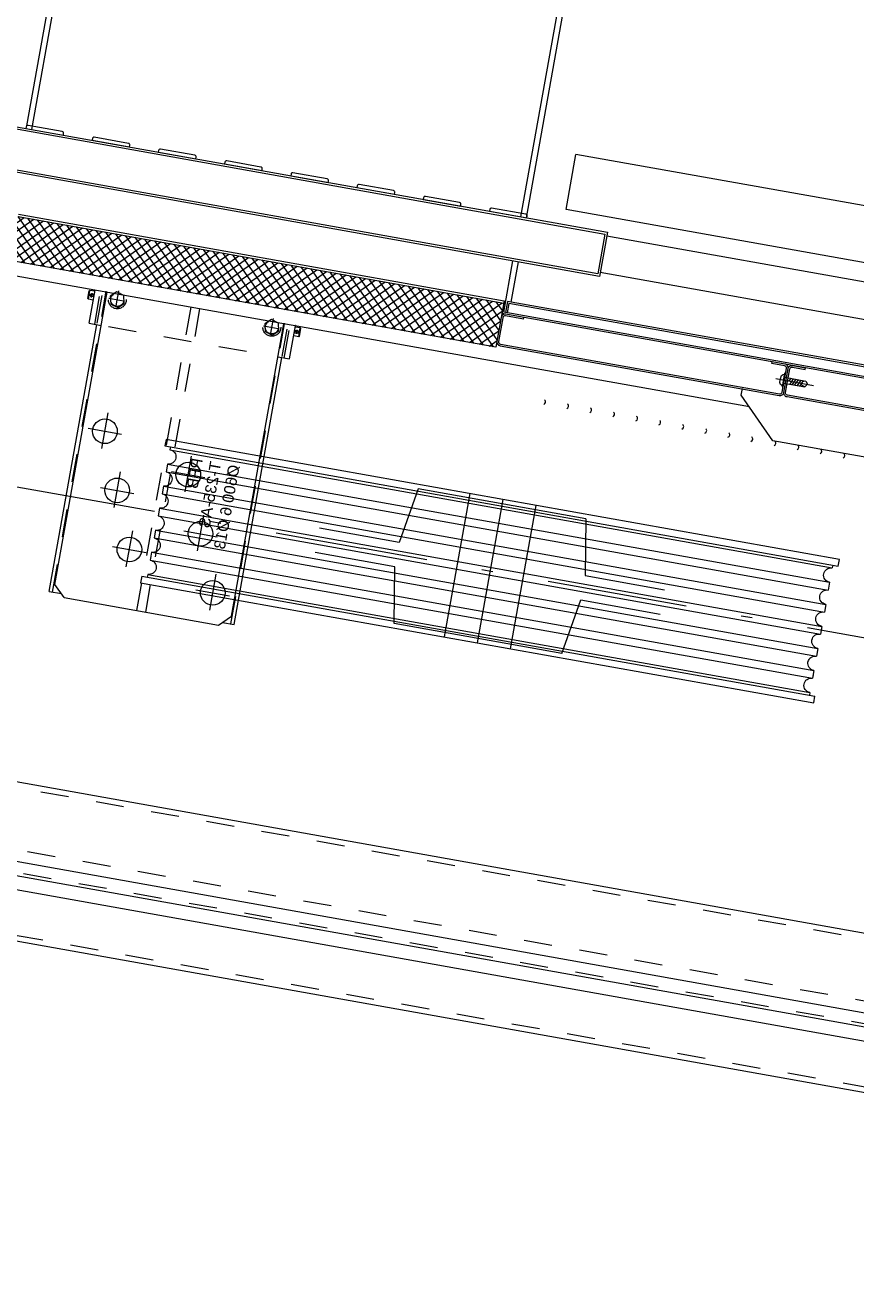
# Model space of a CAD drawing. Header units: centimetres. Extents: x 139057 to 200038, y 34824 to 80516.
# Drawn here: x 173033.3 to 173107.4, y 78656.9 to 78768.1 of the extents above; entities that cross this region are included whole.
import ezdxf

# ---------------------------------------------------------------- set-up
doc = ezdxf.new("R2010")
doc.units = ezdxf.units.CM
doc.header["$LTSCALE"] = 100
doc.linetypes.add('DASHDOT', pattern=[2.35, 1.25, -0.5, 0.1, -0.5])
doc.linetypes.add('HIDDEN', pattern=[0.5, 0.25, -0.25])
doc.layers.get('0').update_dxf_attribs({"lineweight": 0})
doc.layers.add('M-ASC', color=5, linetype='Continuous')
doc.styles.get("Standard").update_dxf_attribs({"font": 'arial.ttf'})

# ---------------------------------------------------------------- blocks, each defined once
blk = doc.blocks.new('S05')
blk.add_arc((0.27, 0.5), 0.567, 118.0725, 241.9275)
blk = doc.blocks.new('PFB-T235-AS-Ø600-6-Ø13_1')
for p, q in [((0, 305), (6, 305)), ((0, -305), (0, 305)), ((6, 305), (6, -305)), ((124, 305), (130, 305)), ((124, 305), (124, -305)), ((130, 305), (130, -305)), ((6, 300), (8.5, 300)), ((8.5, 300), (8.5, -300)), ((21.5, 300), (28.5, 300)), ((21.5, 300), (21.5, -300)), ((28.5, 300), (28.5, -300)), ((41.5, 300), (48.5, 300)), ((41.5, 300), (41.5, -300)), ((48.5, 300), (48.5, -300)), ((61.5, 300), (68.5, 300)), ((61.5, 300), (61.5, -300)), ((68.5, 300), (68.5, -300)), ((81.5, 300), (88.5, 300)), ((81.5, 300), (81.5, -300)), ((88.5, 300), (88.5, -300)), ((101.5, 300), (108.5, 300)), ((101.5, 300), (101.5, -300)), ((105.2, 300), (107.2, 300)), ((108.5, 300), (108.5, -300)), ((121.5, 300), (124, 300)), ((121.5, 300), (121.5, -300)), ((54, 84.2), (54, 156.3)), ((76, 84.2), (76, 156.3)), ((4, 76), (54, 84.2)), ((126, 76), (76, 84.2)), ((4, -76), (4, 76)), ((126, -76), (126, 76)), ((0, 30), (130, 30)), ((0, 0), (130, 0)), ((0, -30), (130, -30)), ((4, -76), (54, -84.2)), ((126, -76), (76, -84.2)), ((54, -84.2), (54, -156.3)), ((76, -84.2), (76, -156.3)), ((6, -300), (8.5, -300)), ((21.5, -300), (28.5, -300)), ((41.5, -300), (48.5, -300)), ((61.5, -300), (68.5, -300)), ((81.5, -300), (88.5, -300)), ((101.5, -300), (108.5, -300)), ((105.2, -300), (107.2, -300)), ((121.5, -300), (124, -300)), ((6, -305), (0, -305)), ((130, -305), (124, -305))]:
    blk.add_line(p, q)
for centre, start, end in [((15, 300), 180, 0), ((35, 300), 180, 0), ((55, 300), 180, 0), ((75, 300), 180, 0), ((95, 300), 180, 0), ((115, 300), 180, 0), ((15, -300), 0, 180), ((35, -300), 0, 180), ((55, -300), 0, 180), ((75, -300), 0, 180), ((95, -300), 0, 180), ((115, -300), 0, 180)]:
    blk.add_arc(centre, 6.5, start, end)
at = {"insert": (11.8, 279.6), "char_height": 10, "width": 82.156, "attachment_point": 1}
blk.add_mtext('PFB T-235-AS\\PØ600 6 Ø13', dxfattribs=at)
blk = doc.blocks.new('VITE autoforante_M5x20')
for p, q in [((-7.7, 0), (26.4, 0)), ((-3.5, 2.6), (-3.5, -2.6)), ((0, 2.6), (18.9, 2.6)), ((5.3, -2.6), (4, 0.3)), ((7.6, -2.6), (5.3, 2.6)), ((9.8, -2.6), (7.6, 2.6)), ((12.1, -2.6), (9.8, 2.6)), ((12.1, -2.6), (9.8, 2.6)), ((14.4, -2.6), (12.1, 2.6)), ((16.7, -2.6), (14.4, 2.6)), ((18.9, 2.6), (14.9, 1.4)), ((18.9, 2.6), (21, 0)), ((0, -2.6), (18.9, -2.6)), ((18.9, -2.6), (16, -1.2)), ((18.9, -2.6), (21, 0))]:
    blk.add_line(p, q)
blk.add_lwpolyline([(0, 6.1), (0, -6.1), (-0.9, -6.1), (-0.9, 6.1)], close=True)
for centre, start, end in [((-0.2, 2), 102.01, 169.0652), ((-0.2, -2), 190.9348, 257.99)]:
    blk.add_arc(centre, 3.36, start, end)
blk = doc.blocks.new('6666666666666')
h = blk.add_hatch()
h.set_pattern_fill('ANSI37', color=256, scale=50, angle=-90, style=0)
h.set_pattern_definition([(315, (-12547.7003, -629.819), (4.4194174, 4.4194174), []), (45, (-12547.7003, -629.819), (-4.4194174, 4.4194174), [])])
h.paths.add_polyline_path([(902, -1585), (942, -1585), (942, -1145), (902, -1145)])
for p, q in [((910, -105), (910, -1145)), ((911.5, -105), (911.5, -1145)), ((827, -196.5), (827, -1065)), ((860, -196.5), (860, -1065)), ((760, -305), (760, -1105)), ((810, -305), (810, -1105)), ((913, -870), (911.5, -870)), ((913, -900), (911.5, -900)), ((810, -1105), (760, -1105)), ((913, -1125), (911.5, -1125)), ((823.5, -1138.5), (2.5, -1138.5)), ((823.5, -1143.5), (573.5, -1143.5)), ((900, -1138.5), (863.5, -1138.5)), ((910, -1143.5), (863.5, -1143.5)), ((900, -1585), (900, -1145)), ((900, -1145), (942, -1145)), ((902, -1585), (902, -1145)), ((942, -1145), (942, -1585)), ((823.5, -1586.5), (573.5, -1586.5)), ((820.9, -1591.5), (573.5, -1591.5))]:
    blk.add_line(p, q)
at = {"linetype": 'Continuous'}
for p, q in [((900, -117.5), (900, -1142)), ((901.5, -119), (901.5, -1140.5)), ((900, -1142), (910, -1142)), ((901.5, -1140.5), (910, -1140.5)), ((910, -1140.5), (910, -1142))]:
    blk.add_line(p, q, dxfattribs=at)
for points in [[(911.5, -640), (911.5, -628.5, -0.414214), (915, -625), (936.5, -625, -0.414214), (940, -628.5), (940, -881.5, -0.414214), (936.5, -885), (915, -885, -0.414214), (911.5, -881.5), (911.5, -870)], [(913, -640), (913, -628.5, -0.414214), (915, -626.5), (936.5, -626.5, -0.414214), (938.5, -628.5), (938.5, -881.5, -0.414214), (936.5, -883.5), (915, -883.5, -0.414214), (913, -881.5), (913, -870)], [(911.5, -1125), (911.5, -1141.5, 0.414214), (915, -1145), (936.5, -1145, 0.414214), (940, -1141.5), (940, -888.5, 0.414214), (936.5, -885), (915, -885, 0.414214), (911.5, -888.5), (911.5, -900)], [(913, -1125), (913, -1141.5, 0.414214), (915, -1143.5), (936.5, -1143.5, 0.414214), (938.5, -1141.5), (938.5, -888.5, 0.414214), (936.5, -886.5), (915, -886.5, 0.414214), (913, -888.5), (913, -900)]]:
    blk.add_lwpolyline(points, format="xyb")
for points in [[(823.5, -1665), (823.5, -1065), (863.5, -1065), (863.5, -1665)], [(825.5, -1663), (825.5, -1067), (861.5, -1067), (861.5, -1663)]]:
    blk.add_lwpolyline(points, close=True)
for points in [[(823.5, -1172), (823.5, -1138), (822, -1138, 0.414214), (820.5, -1139.5), (820.5, -1170.5, 0.414214), (822, -1172)], [(823.5, -1232), (823.5, -1198), (822, -1198, 0.414214), (820.5, -1199.5), (820.5, -1230.5, 0.414214), (822, -1232)], [(823.5, -1292), (823.5, -1258), (822, -1258, 0.414214), (820.5, -1259.5), (820.5, -1290.5, 0.414214), (822, -1292)], [(823.5, -1352), (823.5, -1318), (822, -1318, 0.414214), (820.5, -1319.5), (820.5, -1350.5, 0.414214), (822, -1352)], [(823.5, -1412), (823.5, -1378), (822, -1378, 0.414214), (820.5, -1379.5), (820.5, -1410.5, 0.414214), (822, -1412)], [(823.5, -1472), (823.5, -1438), (822, -1438, 0.414214), (820.5, -1439.5), (820.5, -1470.5, 0.414214), (822, -1472)], [(823.5, -1532), (823.5, -1498), (822, -1498, 0.414214), (820.5, -1499.5), (820.5, -1530.5, 0.414214), (822, -1532)], [(823.5, -1592), (823.5, -1558), (822, -1558, 0.414214), (820.5, -1559.5), (820.5, -1590.5, 0.414214), (822, -1592)]]:
    blk.add_lwpolyline(points, format="xyb", close=True)
at = {"linetype": 'Continuous', "xscale": -1, "rotation": 270}
blk.add_blockref('VITE autoforante_M5x20', (925.7, -886.5), dxfattribs=at)
blk = doc.blocks.new('A$C2A0E5694')
at = {"linetype": 'HIDDEN'}
for p, q in [((877, 376.9, 0), (877, -2636.8, 0)), ((897, 376.9, 0), (897, -2636.8, 0)), ((821.6, 74.6), (821.6, -3045.7)), ((951.6, 74.6), (951.6, -3045.7)), ((1128.8, -1354.3), (1401.6, -1354.3)), ((1370.8, -1349.3), (1401.6, -1349.3)), ((1372.2, -1351.3), (1401.6, -1351.3)), ((1370.8, -1361.8), (1370.8, -1511.3)), ((1390.4, -1365.3), (1403.8, -1365.3)), ((1395.8, -1357.7), (1395.8, -1371)), ((1125.8, -1431.3), (1401.6, -1431.3)), ((1125.8, -1439.3), (1401.6, -1439.3)), ((1395.8, -1497.7), (1395.8, -1511)), ((1390.4, -1505.3), (1403.8, -1505.3)), ((1128.8, -1515.9), (1400.8, -1515.9)), ((1370.8, -1520.9), (1401.6, -1520.9)), ((1371.7, -1518.9), (1401.6, -1518.9)), ((1400.8, -1515.9), (1401.6, -1515.9)), ((1401.4, -1525.9), (1401.6, -1525.9))]:
    blk.add_line(p, q, dxfattribs=at)
for p, q in [((816.6, 76.7), (816.6, -3047.8)), ((956.6, 76.7), (956.6, -3047.8)), ((861.6, -25.6), (861.6, -2945.6)), ((874.1, -25.6), (874.1, -2945.6)), ((886.6, -25.6), (886.6, -2945.6)), ((1278.3, -1359.9), (1278.3, -1390.2)), ((1262.7, -1375.1), (1295.1, -1375.1)), ((1228.3, -1379.9), (1228.3, -1410.2)), ((1178.3, -1399.9), (1178.3, -1430.2)), ((1212.7, -1395.1), (1245.1, -1395.1)), ((1162.7, -1415.1), (1195.1, -1415.1)), ((1253.3, -1439.9), (1253.3, -1470.2)), ((1237.7, -1455.1), (1270.1, -1455.1)), ((1203.3, -1459.9), (1203.3, -1490.2)), ((1187.7, -1475.1), (1220.1, -1475.1)), ((1153.3, -1479.9), (1153.3, -1510.2)), ((1137.7, -1495.1), (1170.1, -1495.1))]:
    blk.add_line(p, q)
at = {"linetype": 'DASHDOT'}
for p in [(1215.8, -601.3), (1215.8, -2382.8)]:
    blk.add_line(p, (1215.8, -1619.1), dxfattribs=at)
at = {"linetype": 'Continuous'}
for p, q in [((1400.8, -1937.1), (1400.8, -1033.1)), ((1370.8, -1344.3), (1400.8, -1344.3)), ((1370.8, -1344.3), (1370.8, -1355.3)), ((1391.8, -1339.8), (1392.3, -1339.3)), ((1391.8, -1344.3), (1391.8, -1339.8)), ((1391.8, -1339.8), (1399.8, -1339.8)), ((1392.3, -1339.3), (1399.3, -1339.3)), ((1393.9, -1342.3), (1397.6, -1342.3)), ((1395.8, -1344.1), (1395.8, -1340.4)), ((1399.3, -1339.3), (1399.8, -1339.8)), ((1399.8, -1344.3), (1399.8, -1339.8)), ((1125.8, -1365.3), (1135.8, -1355.3)), ((1128.8, -1351.3), (1370.8, -1351.3)), ((1128.8, -1351.3), (1128.8, -1362.3)), ((1135.8, -1355.3), (1400.8, -1355.3)), ((1125.8, -1365.3), (1125.8, -1505.3)), ((1125.8, -1505.3), (1135.8, -1515.3)), ((1128.8, -1508.3), (1128.8, -1518.9)), ((1128.8, -1518.9), (1370.8, -1518.9)), ((1135.8, -1515.3), (1400.8, -1515.3)), ((1370.8, -1515.3), (1370.8, -1525.9)), ((1370.8, -1525.9), (1400.8, -1525.9)), ((1391.8, -1530.4), (1391.8, -1525.9)), ((1391.8, -1530.4), (1399.8, -1530.4)), ((1391.8, -1530.4), (1392.3, -1530.9)), ((1392.3, -1530.9), (1399.3, -1530.9)), ((1394, -1527.9), (1397.6, -1527.9)), ((1395.8, -1529.7), (1395.8, -1526.1)), ((1399.8, -1530.4), (1399.3, -1530.9)), ((1399.8, -1530.4), (1399.8, -1525.9)), ((1374.8, -1963.1), (1409.8, -1928.1)), ((1409.8, -1928.1), (1415.8, -1928.1)), ((1374.8, -2167.1), (1374.8, -1963.1))]:
    blk.add_line(p, q, dxfattribs=at)
at = {"linetype": 'HIDDEN'}
for points in [[(1400.6, -1370.4), (1402.6, -1363.7), (1397.8, -1358.6), (1391, -1360.2), (1389, -1366.9), (1393.7, -1372)], [(1400.6, -1510.4), (1402.6, -1503.7), (1397.8, -1498.6), (1391, -1500.2), (1389, -1506.9), (1393.7, -1512)]]:
    blk.add_lwpolyline(points, close=True, dxfattribs=at)
at = {"linetype": 'Continuous'}
for centre, radius in [((1395.8, -1342.3), 1.5), ((1278.3, -1375.1), 11), ((1228.3, -1395.1), 11), ((1178.3, -1415.1), 11), ((1253.3, -1455.1), 11), ((1203.3, -1475.1), 11), ((1153.3, -1495.1), 11), ((1395.8, -1527.9), 1.5)]:
    blk.add_circle(centre, radius, dxfattribs=at)
at = {"linetype": 'HIDDEN'}
for centre, radius in [((1395.8, -1365.3), 8), ((1395.8, -1365.3), 5.89), ((1395.8, -1505.3), 8), ((1395.8, -1505.3), 5.89)]:
    blk.add_circle(centre, radius, dxfattribs=at)
at = {"rotation": 180}
blk.add_blockref('6666666666666', (2355.5, -2850.1, 0), dxfattribs=at)
at = {"xscale": -1}
blk.add_blockref('PFB-T235-AS-Ø600-6-Ø13_1', (1280.8, -1735.1), dxfattribs=at)
at = {"xscale": 4, "yscale": 4, "zscale": 4, "rotation": 90, "row_count": 1, "column_count": 20, "row_spacing": 0, "column_spacing": 2.085829011802252}
blk.add_blockref('S05', (1374.8, -2152.5), dxfattribs=at)

msp = doc.modelspace()

# ---------------------------------------------------------------- block references
at = {"layer": 'M-ASC', "xscale": 0.1, "yscale": 0.1, "zscale": 0.1, "rotation": 79.87167101770514}
msp.add_blockref('A$C2A0E5694', (172882.55, 78630.15, 0), dxfattribs=at)

doc.saveas('drawing.dxf')
